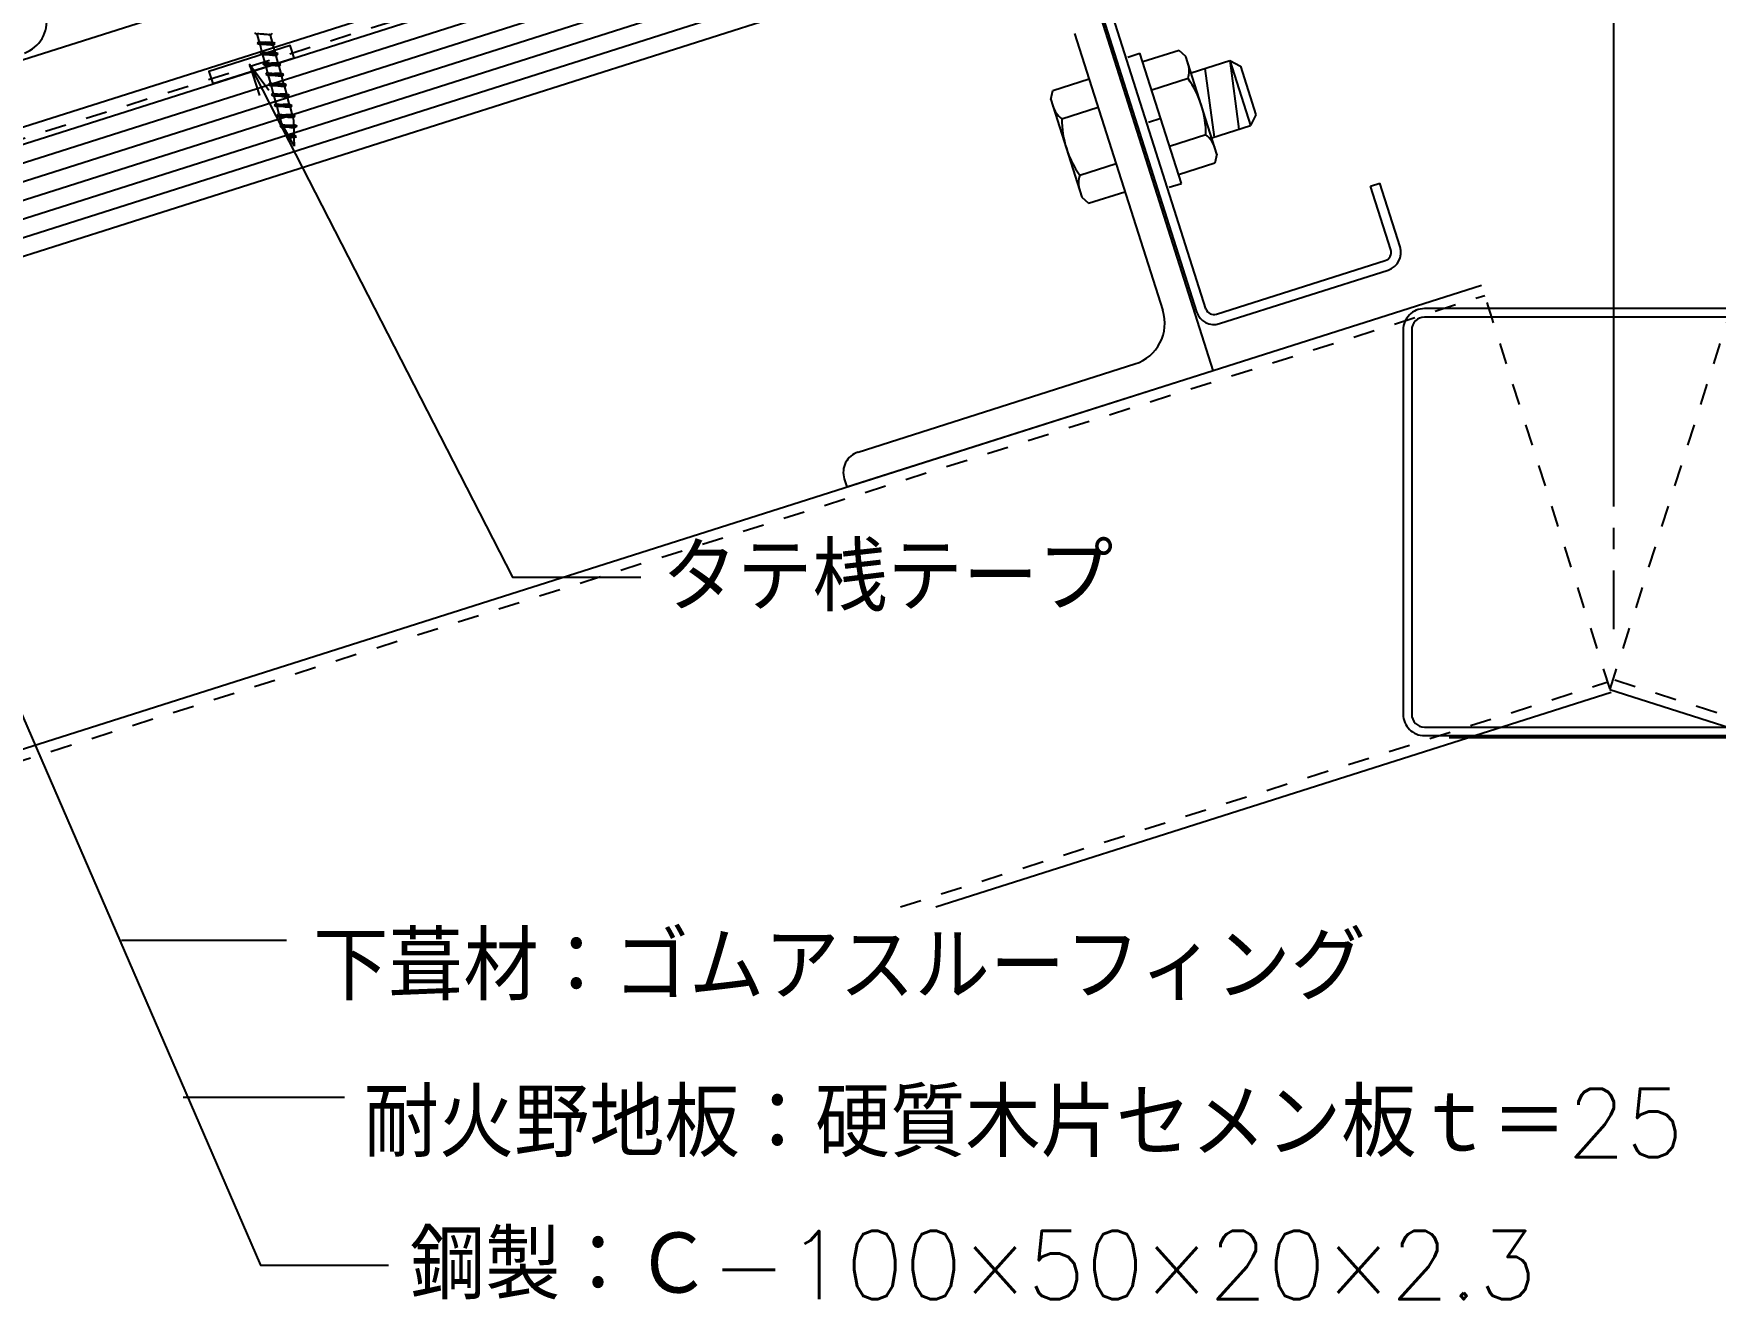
# Model space of a CAD drawing. Extents: x -1727 to 4652, y -2317 to 2357.
# Drawn here: x 3354.1 to 3747.7, y 185.5 to 481.9 of the extents above; entities that cross this region are included whole.
import ezdxf

# ---------------------------------------------------------------- set-up
doc = ezdxf.new("R2010")
doc.units = 0
doc.header["$LTSCALE"] = 5
for name, pattern in [('DASHDOT', [43, 40, -1, 1, -1]), ('DASHED2', [3, 2, -1]), ('DOT', [2, 1, -1])]:
    doc.linetypes.add(name, pattern=pattern)
for name, color, linetype in [('0-1', 7, 'CONTINUOUS'), ('0-2', 7, 'CONTINUOUS'), ('0-3', 7, 'CONTINUOUS'), ('0-4', 7, 'CONTINUOUS')]:
    doc.layers.add(name, color=color, linetype=linetype)
doc.styles.get("Standard").update_dxf_attribs({"font": 'txt.shx', "bigfont": 'extfont.shx'})

msp = doc.modelspace()

# ---------------------------------------------------------------- linework, layer by layer
at = {"layer": '0-1', "color": 3, "linetype": 'CONTINUOUS'}
for p, q in [((3699.1879, 586.0978), (3057.3827, 382.213)), ((3703.7293, 571.8018), (3063.6308, 368.4591))]:
    msp.add_line(p, q, dxfattribs=at)
at = {"layer": '0-1', "color": 7, "linetype": 'DOT'}
msp.add_line((3723.7803, 575.4806), (3064.4073, 366.0148), dxfattribs=at)
at = {"layer": '0-1', "color": 4, "linetype": 'DASHDOT'}
msp.add_line((3723.8569, 571.12), (3723.8569, 342.3712), dxfattribs=at)
at = {"layer": '0-1', "color": 4, "linetype": 'CONTINUOUS'}
for p, q in [((3406.8465, 480.1056), (3406.3895, 481.7718)), ((3409.507, 481.4858), (3409.949, 481.9331)), ((3409.9811, 479.7572), (3409.507, 481.4858)), ((3406.8465, 480.1056), (3406.4044, 479.6583)), ((3406.4044, 479.6583), (3410.6136, 479.5101)), ((3407.5111, 477.6826), (3407.054, 479.3488)), ((3407.5111, 477.6826), (3407.069, 477.2353)), ((3407.069, 477.2353), (3411.2781, 477.0871)), ((3408.1756, 475.2595), (3407.7186, 476.9258)), ((3410.1715, 479.0628), (3410.6136, 479.5101)), ((3410.6456, 477.3342), (3410.1715, 479.0628)), ((3410.8361, 476.6398), (3411.2781, 477.0871)), ((3411.3102, 474.9112), (3410.8361, 476.6398)), ((3408.1756, 475.2595), (3407.7336, 474.8123)), ((3407.7336, 474.8123), (3411.9427, 474.6641)), ((3408.8402, 472.8365), (3408.3832, 474.5028)), ((3408.8402, 472.8365), (3408.3982, 472.3892)), ((3408.3982, 472.3892), (3412.6073, 472.2411)), ((3411.5007, 474.2168), (3411.9427, 474.6641)), ((3411.9748, 472.4882), (3411.5007, 474.2168)), ((3409.5048, 470.4135), (3409.0477, 472.0798)), ((3409.5048, 470.4135), (3409.0627, 469.9662)), ((3409.0627, 469.9662), (3413.2718, 469.818)), ((3410.1693, 467.9905), (3409.7123, 469.6568)), ((3412.1652, 471.7938), (3412.6073, 472.2411)), ((3412.6394, 470.0652), (3412.1652, 471.7938)), ((3412.8298, 469.3708), (3413.2718, 469.818)), ((3413.3039, 467.6422), (3412.8298, 469.3708)), ((3410.1693, 467.9905), (3409.7273, 467.5432)), ((3409.7273, 467.5432), (3413.9364, 467.395)), ((3410.8339, 465.5675), (3410.3769, 467.2338)), ((3410.8339, 465.5675), (3410.3919, 465.1202)), ((3410.3919, 465.1202), (3414.601, 464.972)), ((3411.4985, 463.1445), (3411.0415, 464.8107)), ((3413.4944, 466.9478), (3413.9364, 467.395)), ((3413.9685, 465.2191), (3413.4944, 466.9478)), ((3414.159, 464.5247), (3414.601, 464.972)), ((3414.6331, 462.7961), (3414.159, 464.5247)), ((3411.4985, 463.1445), (3411.0564, 462.6972)), ((3411.0564, 462.6972), (3415.2656, 462.549)), ((3412.1631, 460.7214), (3411.706, 462.3877)), ((3412.1631, 460.7214), (3411.721, 460.2742)), ((3414.8235, 462.1017), (3415.2656, 462.549)), ((3414.9801, 461.5309), (3414.8235, 462.1017)), ((3415.0054, 460.4449), (3414.9801, 461.5309)), ((3411.721, 460.2742), (3415.7325, 460.1838)), ((3413.6928, 458.0171), (3412.5992, 459.963)), ((3413.3654, 457.7859), (3415.6159, 457.777)), ((3415.1215, 455.4752), (3413.9506, 457.5584)), ((3415.0631, 457.9754), (3415.0214, 459.7095)), ((3415.0227, 459.7044), (3415.7325, 460.1838)), ((3415.0681, 457.5376), (3415.6159, 457.777)), ((3415.1215, 455.4752), (3415.0733, 457.5398))]:
    msp.add_line(p, q, dxfattribs=at)
at = {"layer": '0-1', "color": 7, "linetype": 'CONTINUOUS'}
msp.add_lwpolyline([(3396, 470.1412), (3415.0598, 476.2013), (3414.1508, 479.0603), (3395.091, 473.0002), (3396, 470.1412)], close=True, dxfattribs=at)
at = {"layer": '0-1', "color": 4, "linetype": 'CONTINUOUS'}
for centre, radius, start, end in [((3406.4725, 482.7826), 1.0142, 223.7496, 268.581), ((3406.6845, 463.1292), 18.641, 86.1758, 90.7287), ((3409.3274, 502.9298), 21.2472, 266.2228, 269.9404), ((3409.2455, 481.4196), 0.2698, 14.2214, 77.1781), ((3407.1371, 480.3596), 1.0142, 223.7496, 268.581), ((3407.1607, 480.2175), 0.3335, 199.6031, 261.4455), ((3407.8016, 477.9366), 1.0142, 223.7496, 268.581), ((3408.5231, 493.9167), 14.0999, 264.2525, 269.7166), ((3407.349, 460.7062), 18.641, 86.1758, 90.7287), ((3407.8252, 477.7944), 0.3335, 199.6031, 261.4455), ((3409.1877, 491.4937), 14.0999, 264.2525, 269.7166), ((3408.0136, 458.2832), 18.641, 86.1758, 90.7287), ((3408.4997, 459.6607), 20.1563, 85.9475, 90.1319), ((3409.992, 500.5068), 21.2472, 266.2228, 269.9404), ((3409.1643, 457.2377), 20.1563, 85.9475, 90.1319), ((3410.6566, 498.0838), 21.2472, 266.2228, 269.9404), ((3409.6644, 478.0139), 1.7719, 57.611, 81.5704), ((3409.91, 478.9966), 0.2698, 14.2214, 77.1781), ((3410.329, 475.5909), 1.7719, 57.611, 81.5704), ((3410.5746, 476.5735), 0.2698, 14.2214, 77.1781), ((3408.4662, 475.5136), 1.0142, 223.7496, 268.581), ((3408.4898, 475.3714), 0.3335, 199.6031, 261.4455), ((3409.1308, 473.0906), 1.0142, 223.7496, 268.581), ((3409.8522, 489.0706), 14.0999, 264.2525, 269.7166), ((3408.6782, 455.8602), 18.641, 86.1758, 90.7287), ((3409.1544, 472.9484), 0.3335, 199.6031, 261.4455), ((3410.5168, 486.6476), 14.0999, 264.2525, 269.7166), ((3409.8289, 454.8147), 20.1563, 85.9475, 90.1319), ((3411.3211, 495.6608), 21.2472, 266.2228, 269.9404), ((3410.4934, 452.3917), 20.1563, 85.9475, 90.1319), ((3410.9936, 473.1679), 1.7719, 57.611, 81.5704), ((3411.2392, 474.1505), 0.2698, 14.2214, 77.1781), ((3411.6581, 470.7448), 1.7719, 57.611, 81.5704), ((3409.7954, 470.6676), 1.0142, 223.7496, 268.581), ((3409.3427, 453.4372), 18.641, 86.1758, 90.7287), ((3409.8189, 470.5254), 0.3335, 199.6031, 261.4455), ((3411.1814, 484.2246), 14.0999, 264.2525, 269.7166), ((3410.0073, 451.0141), 18.641, 86.1758, 90.7287), ((3411.9857, 493.2378), 21.2472, 266.2228, 269.9404), ((3411.158, 449.9687), 20.1563, 85.9475, 90.1319), ((3412.6503, 490.8147), 21.2472, 266.2228, 269.9404), ((3411.9037, 471.7275), 0.2698, 14.2214, 77.1781), ((3412.3227, 468.3218), 1.7719, 57.611, 81.5704), ((3412.5683, 469.3045), 0.2698, 14.2214, 77.1781), ((3410.4599, 468.2445), 1.0142, 223.7496, 268.581), ((3410.4835, 468.1024), 0.3335, 199.6031, 261.4455), ((3411.1245, 465.8215), 1.0142, 223.7496, 268.581), ((3411.8459, 481.8016), 14.0999, 264.2525, 269.7166), ((3410.6719, 448.5911), 18.641, 86.1758, 90.7287), ((3411.1481, 465.6794), 0.3335, 199.6031, 261.4455), ((3412.5105, 479.3786), 14.0999, 264.2525, 269.7166), ((3411.3365, 446.1681), 18.641, 86.1758, 90.7287), ((3411.8226, 447.5457), 20.1563, 85.9475, 90.1319), ((3413.3149, 488.3917), 21.2472, 266.2228, 269.9404), ((3412.4872, 445.1226), 20.1563, 85.9475, 90.1319), ((3413.9794, 485.9687), 21.2472, 266.2228, 269.9404), ((3412.9873, 465.8988), 1.7719, 57.611, 81.5704), ((3413.2329, 466.8815), 0.2698, 14.2214, 77.1781), ((3413.6519, 463.4758), 1.7719, 57.611, 81.5704), ((3413.8975, 464.4585), 0.2698, 14.2214, 77.1781), ((3411.7891, 463.3985), 1.0142, 223.7496, 268.581), ((3411.8127, 463.2564), 0.3335, 199.6031, 261.4455), ((3413.1751, 476.9556), 14.0999, 264.2525, 269.7166), ((3412.001, 443.7451), 18.641, 86.1758, 90.7287), ((3412.4772, 460.8333), 0.3335, 199.6031, 261.4455), ((3413.1517, 442.6996), 20.1563, 85.9475, 90.1319), ((3414.644, 483.5457), 21.2472, 266.2228, 269.9404), ((3414.3164, 461.0528), 1.7719, 57.611, 81.5704), ((3414.562, 462.0355), 0.2698, 14.2214, 77.1781), ((3412.4536, 460.9755), 1.0142, 223.7496, 268.581), ((3413.8397, 474.5326), 14.0999, 264.2525, 269.7166), ((3412.6656, 441.3221), 18.641, 86.1758, 90.7287), ((3334.5068, 490.2472), 85.2785, 337.626, 337.8006), ((3414.2215, 459.1218), 1.5866, 237.348, 260.1707), ((3414.2228, 474.1437), 16.1352, 267.3046, 270.7519), ((3414.2807, 471.1736), 10.7529, 267.2771, 273.8579), ((3419.6708, 685.6486), 225.8005, 268.5378, 268.7705), ((3414.1662, 462.557), 5.0032, 267.5306, 274.3697), ((3414.5602, 454.5465), 3.4656, 81.6556, 92.0784), ((3414.7372, 456.2106), 1.3709, 75.7864, 97.9576), ((3414.7612, 459.6381), 0.2698, 14.2214, 76.1696), ((3414.7883, 458.6976), 1.7607, 57.5729, 82.9572), ((3414.8592, 456.5381), 1.4517, 58.5825, 81.9256)]:
    msp.add_arc(centre, radius, start, end, dxfattribs=at)
at = {"layer": '0-2', "color": 2, "linetype": 'CONTINUOUS'}
msp.add_arc((3349.0645, 484.8709), 8.0916, 290.8103, 367.9973, dxfattribs=at)
at = {"layer": '0-3', "color": 7, "linetype": 'CONTINUOUS'}
for p, q in [((3374.5982, 269.5713), (3413.2764, 269.5713)), ((3389.0297, 232.8072), (3426.8587, 232.8072))]:
    msp.add_line(p, q, dxfattribs=at)
for points in [[(3404.6198, 474.6424), (3466.1615, 354.561), (3496.1615, 354.561)], [(3409.1529, 468.538), (3404.6198, 474.6424), (3406.928, 467.3978)], [(3301.207, 437.9484), (3407.1571, 193.4973), (3437.1571, 193.4973)]]:
    msp.add_lwpolyline(points, dxfattribs=at)
at = {"layer": '0-4', "color": 4, "linetype": 'DASHDOT'}
msp.add_line((3723.9586, 374.8775), (3723.9586, 729.8562), dxfattribs=at)
at = {"layer": '0-4', "color": 3, "linetype": 'CONTINUOUS'}
for p, q in [((3066.4725, 365.2635), (3716.3782, 572.05)), ((3067.7359, 361.2929), (3717.6416, 568.0795)), ((3068.9992, 357.3224), (3718.905, 564.109)), ((3070.2625, 353.3519), (3720.1684, 560.1385)), ((3071.5259, 349.3814), (3721.4318, 556.168)), ((3072.7892, 345.4109), (3722.6952, 552.1975)), ((3074.0525, 341.4403), (3723.9586, 548.227))]:
    msp.add_line(p, q, dxfattribs=at)
at = {"layer": '0-4', "color": 4, "linetype": 'CONTINUOUS'}
for p, q in [((3628.4541, 417.4394), (3600.7412, 504.537)), ((3598.5497, 503.8393), (3626.2625, 416.742)), ((3630.1753, 402.9807), (3602.8859, 488.744)), ((3597.7318, 481.857), (3618.3503, 417.0585)), ((3610.1535, 476.3642), (3613.0125, 477.2735)), ((3622.7151, 446.7822), (3613.0125, 477.2735)), ((3622.1711, 477.9394), (3613.6627, 475.232)), ((3623.7537, 476.4969), (3622.1711, 477.9394)), ((3631.0314, 453.6263), (3623.7537, 476.4969)), ((3624.9676, 472.6822), (3634.0193, 475.5629)), ((3628.2132, 473.7152), (3630.3764, 457.6133)), ((3634.0193, 475.5629), (3638.8703, 460.3166)), ((3634.0193, 475.5629), (3636.5317, 474.2635)), ((3634.0193, 475.5629), (3636.1813, 459.461)), ((3636.5317, 474.2635), (3640.1706, 462.8291)), ((3592.1439, 466.4361), (3592.6025, 468.5303)), ((3592.6025, 468.5303), (3601.1098, 471.2376)), ((3624.2707, 471.337), (3615.7643, 468.6298)), ((3592.1439, 466.4361), (3599.4214, 443.5653)), ((3594.7033, 461.928), (3603.2105, 464.6344)), ((3615.0046, 461.1178), (3617.8639, 462.0272)), ((3640.1706, 462.8291), (3638.8703, 460.3166)), ((3628.472, 458.1344), (3619.9647, 455.4279)), ((3629.8188, 457.4368), (3638.8703, 460.3166)), ((3631.0314, 453.6263), (3630.5725, 451.5317)), ((3598.9044, 448.7251), (3607.4119, 451.4325)), ((3630.5725, 451.5317), (3622.0652, 448.8246)), ((3601.0042, 442.123), (3609.5124, 444.83)), ((3619.8556, 445.8717), (3622.7151, 446.7822)), ((3666.9565, 446.1658), (3669.1484, 446.863)), ((3671.7169, 431.2049), (3666.9565, 446.1658)), ((3673.9087, 431.9021), (3669.1484, 446.863)), ((3599.4214, 443.5653), (3601.0042, 442.123)), ((3630.9663, 416.1398), (3670.4173, 428.6924)), ((3631.6637, 413.9481), (3671.1147, 426.5008)), ((3176.3151, 258.5599), (3692.9614, 422.9462)), ((3769.6199, 417.4683), (3679.6199, 417.4683)), ((3769.6199, 415.4683), (3679.6199, 415.4683)), ((3674.6199, 412.4683), (3674.6199, 322.4683)), ((3676.6199, 412.4683), (3676.6199, 322.4683)), ((3544.412, 375.6921), (3630.1754, 402.9803)), ((3547.0535, 383.8785), (3611.853, 404.4969)), ((3543.8054, 377.598), (3544.412, 375.6921)), ((3565.2197, 277.3615), (3723.2816, 327.6535)), ((3882.6975, 277.3615), (3723.0132, 328.1697)), ((3679.6199, 319.4683), (3769.6199, 319.4683)), ((3679.6199, 317.4683), (3769.6199, 317.4683)), ((3765.3608, 316.9573), (3685.3608, 316.9573))]:
    msp.add_line(p, q, dxfattribs=at)
at = {"layer": '0-4', "color": 4, "linetype": 'DOT'}
for p, q in [((3723.0653, 328.3333), (3692.9614, 422.9462)), ((3723.0653, 328.3333), (3752.9841, 422.3644)), ((3177.0731, 256.1776), (3693.7194, 420.5639)), ((3556.9743, 277.3615), (3722.5236, 330.0359)), ((3890.9428, 277.3615), (3723.7713, 330.552))]:
    msp.add_line(p, q, dxfattribs=at)
at = {"layer": '0-4', "color": 4, "linetype": 'CONTINUOUS'}
for centre, radius, start, end in [((3618.3813, 473.1068), 6.147, 343.2846, 377.2918), ((3605.5719, 458.1188), 22.899, 0.0389, 35.2544), ((3598.4898, 466.7726), 6.148, 197.976, 231.9783), ((3617.6406, 461.9568), 22.936, 180.0695, 215.2263), ((3624.6778, 453.2822), 6.158, 18.0232, 51.9779), ((3604.7952, 446.9582), 6.148, 163.3003, 197.315), ((3669.8109, 430.5983), 2, 287.6502, 377.6502), ((3669.8109, 430.5983), 4.3, 287.6502, 377.6502), ((3630.3599, 418.0458), 2, 197.6502, 287.6502), ((3608.819, 414.0275), 10.002, 287.6588, 377.646), ((3630.3599, 418.0458), 4.3, 197.6502, 287.6502), ((3679.6199, 412.4683), 3, 90, 180), ((3548.5685, 379.1142), 4.999, 107.6423, 197.653), ((3679.6199, 322.4683), 3, 180, 270)]:
    msp.add_arc(centre, radius, start, end, dxfattribs=at)
at = {"layer": '0-4', "color": 4, "linetype": 'DASHED2'}
for centre, start, end in [((3679.6199, 412.4683), 90, 180), ((3679.6199, 322.4683), 180, 270)]:
    msp.add_arc(centre, 5, start, end, dxfattribs=at)

# ---------------------------------------------------------------- texts
at = {"layer": '0-3', "color": 7}
for s, p in [('タテ桟テープ', (3501.1615, 346.561)), ('下葺材：ゴムアスルーフィング', (3419.4802, 255.4961)), ('耐火野地板：硬質木片セメン板ｔ＝25', (3431.343, 218.7926)), ('鋼製：Ｃ-100×50×20×2.3', (3442.1571, 185.4973))]:
    msp.add_text(s, height=16, dxfattribs=at).set_placement(p)

doc.saveas('drawing.dxf')
